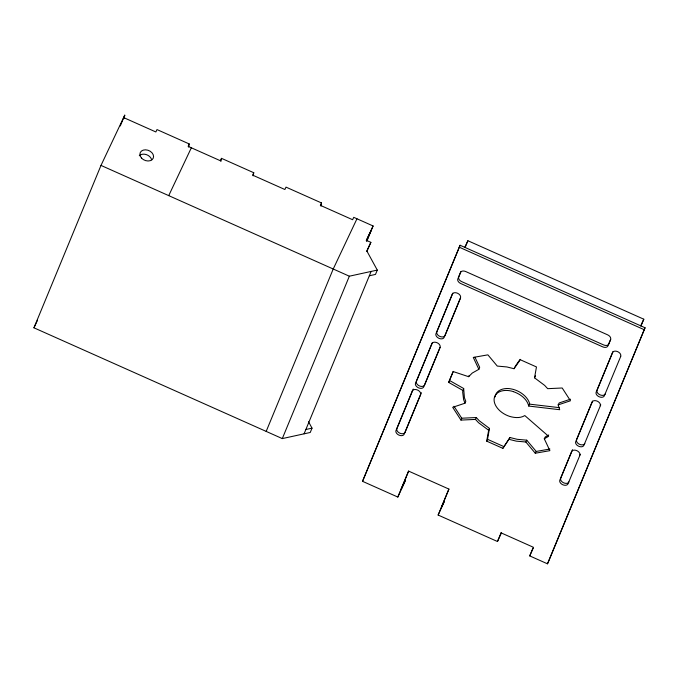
<?xml version="1.0" encoding="UTF-8"?>
<svg xmlns="http://www.w3.org/2000/svg" width="679" height="679" viewBox="0 0 679 679"><rect width="100%" height="100%" fill="white"/><g stroke="black" fill="none" stroke-linecap="round" stroke-linejoin="round"><path stroke-width="1.02" d="M453.207 371.388L449.464 380.452L463.664 388.49L462.645 391.919L463.63 399.668L464.996 403.199L452.689 407.307L460.956 420.089L475.47 419.418L478.525 422.694L488.651 430.274L486.69 441.138L502.859 448.352L510.005 437.531L517.143 439.296L526.751 440.179L536.223 451.442L549.888 449.031M463.664 388.49L464.419 397.75L465.794 401.306L464.996 403.199M495.101 396.926C495.848 389.661 504.709 387.582 510.769 388.846A18.392 12.188 25.3 0 1 521.345 393.116A18.469 12.239 25.3 0 1 529.645 403.674L528.763 406.059L559.691 409.709L558.163 404.879L559.173 402.953L570.487 399.193M320.929 206.077L321.49 202.945L286.012 187.124L284.874 189.509L252.622 175.123L253.759 172.729L221.498 158.343L220.369 160.736L188.117 146.35L189.246 143.956L156.993 129.57L155.864 131.964L123.612 117.577M486.69 441.138L487.53 439.313L489.483 428.415L479.323 420.802L476.285 417.543L475.47 419.418M558.163 404.879L570.462 400.771L562.204 387.998L547.681 388.668L544.634 385.383L534.534 377.821L536.469 366.949L520.301 359.734L514.054 368.722L506.882 366.949L497.274 366.074L487.887 354.845L473.288 357.426L478.856 369.325L472.236 373.06L468.646 376.692L453.19 371.566L448.709 382.421L462.883 390.442M124.13 118.299L124.741 115.184L100.993 165.413L33.95 327.813L282.303 438.592L310.244 432.481L312.026 428.152L308.538 421.761M188.635 147.08L189.246 143.956M220.887 161.466L221.498 158.343M253.14 175.853L253.759 172.729M448.709 382.421L449.464 380.452M468.646 376.692L469.13 375.419M120.302 125.946L124.741 115.184M266.176 431.403L333.219 269.011L356.967 218.774M282.303 438.592L349.346 276.2L377.286 270.089L366.813 250.933L370.87 242.352L366.312 240.324L373.094 225.971L353.742 217.331L352.613 219.724L320.352 205.338L321.49 202.945M366.618 240.96L369.045 235.078M366.855 241.07L373.094 225.971M370.87 242.352L366.83 251.451M304.082 433.83L371.124 271.43M377.286 270.089L375.495 274.418L369.342 275.767M362.535 481.318L460.107 245.255L645.05 327.753L548.377 561.906L547.478 563.816L529.73 555.906L533.312 547.24L501.06 532.854L497.478 541.519L438.133 515.047L448.861 489.058L408.546 471.073L397.818 497.062L362.535 481.318L460.107 245.255M465.208 247.241L467.899 240.731L643.802 319.206L641.052 325.869M461.007 271.473L458.715 277.04A4.49 2.971 25.3 0 0 461.669 281.615L603.589 344.924A4.49 2.971 25.3 0 0 608.817 343.998L610.735 339.364M413.231 389.042L396.892 428.627A4.49 2.971 25.3 0 0 399.727 433.143A4.49 2.971 25.3 0 0 405.007 432.447M432.362 342.708L416.422 381.326A4.49 2.971 25.3 0 0 419.384 385.901A4.49 2.971 25.3 0 0 424.613 384.976L440.153 347.334M452.8 293.209L436.852 331.827A4.49 2.971 25.3 0 0 439.814 336.402A4.49 2.971 25.3 0 0 445.051 335.485L460.591 297.835M405.083 432.277L421.43 392.7M408.648 471.099L401.043 489.517L405.567 479.951L404.497 482.548L397.818 497.062M478.856 369.325L479.68 367.322L474.952 357.222M448.963 489.084L441.367 507.502L444.533 500.805M500.712 533.974L501.34 532.455M572.524 449.676L560.718 478.262A4.49 2.971 25.3 0 0 563.68 482.837A4.49 2.971 25.3 0 0 568.917 481.912M592.555 401.145L576.615 439.763A4.49 2.971 25.3 0 0 579.577 444.338A4.49 2.971 25.3 0 0 584.806 443.412M612.993 351.646L597.053 390.264A4.49 2.971 25.3 0 0 600.015 394.839A4.49 2.971 25.3 0 0 605.244 393.922M580.324 454.285L568.009 483.83A4.49 2.971 25.3 0 1 562.781 484.747A4.49 2.971 25.3 0 1 559.819 480.172L571.616 451.594A4.49 2.971 25.3 0 1 576.844 450.669A4.49 2.971 25.3 0 1 579.807 455.244M600.754 404.803L583.906 445.331A4.49 2.971 25.3 0 1 578.669 446.256A4.49 2.971 25.3 0 1 575.707 441.673L592.054 402.095A4.49 2.971 25.3 0 1 597.282 401.17A4.49 2.971 25.3 0 1 600.244 405.745M620.784 356.271L604.335 395.832A4.49 2.971 25.3 0 1 599.107 396.757A4.49 2.971 25.3 0 1 596.145 392.173L612.492 352.596A4.49 2.971 25.3 0 1 617.72 351.671A4.49 2.971 25.3 0 1 620.682 356.254M547.478 563.816L645.05 327.753M460.956 420.089L461.737 418.213L454.005 406.254M488.651 430.274L489.483 428.415M514.054 368.722L514.962 366.728M534.534 377.821L535.468 375.827M33.95 327.813L37.532 320.225M168.732 195.628L191.342 147.784M366.329 240.824L371.303 230.3M464.733 247.428L467.899 240.731M444.363 501.484L438.133 515.047M501.45 532.743L497.478 541.519M533.244 548.089L529.73 555.906M640.636 325.903L643.802 319.206M548.717 434.993L545.279 436.928L544.295 438.761L549.871 450.661L535.264 453.233L525.877 442.012L526.751 440.179M502.859 448.352L510.005 437.531M535.264 453.233L536.223 451.442M515.573 365.845L520.097 359.335M544.295 438.761L548.615 436.325L524.808 415.573C520.275 418.383 514.504 417.84 509.598 416.38A18.477 12.247 25.3 0 1 494.193 398.378A18.477 12.247 25.3 0 1 513.528 391.647M305.873 429.501L312.026 428.152M461.737 418.213L476.183 417.543M525.877 442.012L516.278 441.138L509.106 439.355M529.705 404.158L559.471 407.663M513.511 391.69C520.224 394.015 526.963 398.845 528.763 406.059M459.208 247.173L644.142 329.671M100.993 165.413L349.346 276.2M487.53 439.313L503.742 446.544M139.305 155.72A7.062 5.288 22.4 0 1 146.35 154.617A7.062 5.288 22.4 0 1 151.663 159.837M460.489 272.457L457.807 278.959A4.49 2.971 25.3 0 0 460.769 283.533L602.68 346.842A4.49 2.971 25.3 0 0 607.917 345.917L610.599 339.415A4.49 2.971 25.3 0 0 607.637 334.84L465.718 271.541A4.49 2.971 25.3 0 0 460.489 272.457M412.331 390.96L395.984 430.537A4.49 2.971 25.3 0 0 398.946 435.112A4.49 2.971 25.3 0 0 404.183 434.195L420.522 394.609A4.49 2.971 25.3 0 0 417.56 390.035A4.49 2.971 25.3 0 0 412.331 390.96M431.861 343.659L415.514 383.236A4.49 2.971 25.3 0 0 418.476 387.819A4.49 2.971 25.3 0 0 423.704 386.894L440.051 347.317A4.49 2.971 25.3 0 0 437.089 342.734A4.49 2.971 25.3 0 0 431.861 343.659M452.29 294.16L435.952 333.745A4.49 2.971 25.3 0 0 438.914 338.32A4.49 2.971 25.3 0 0 444.142 337.395L460.489 297.818A4.49 2.971 25.3 0 0 457.527 293.235A4.49 2.971 25.3 0 0 452.29 294.16M141.555 158.114A7.062 5.288 22.4 0 0 153.182 158.283A7.062 5.288 22.4 0 0 145.467 149.821A7.062 5.288 22.4 0 0 141.555 158.114"/></g></svg>
